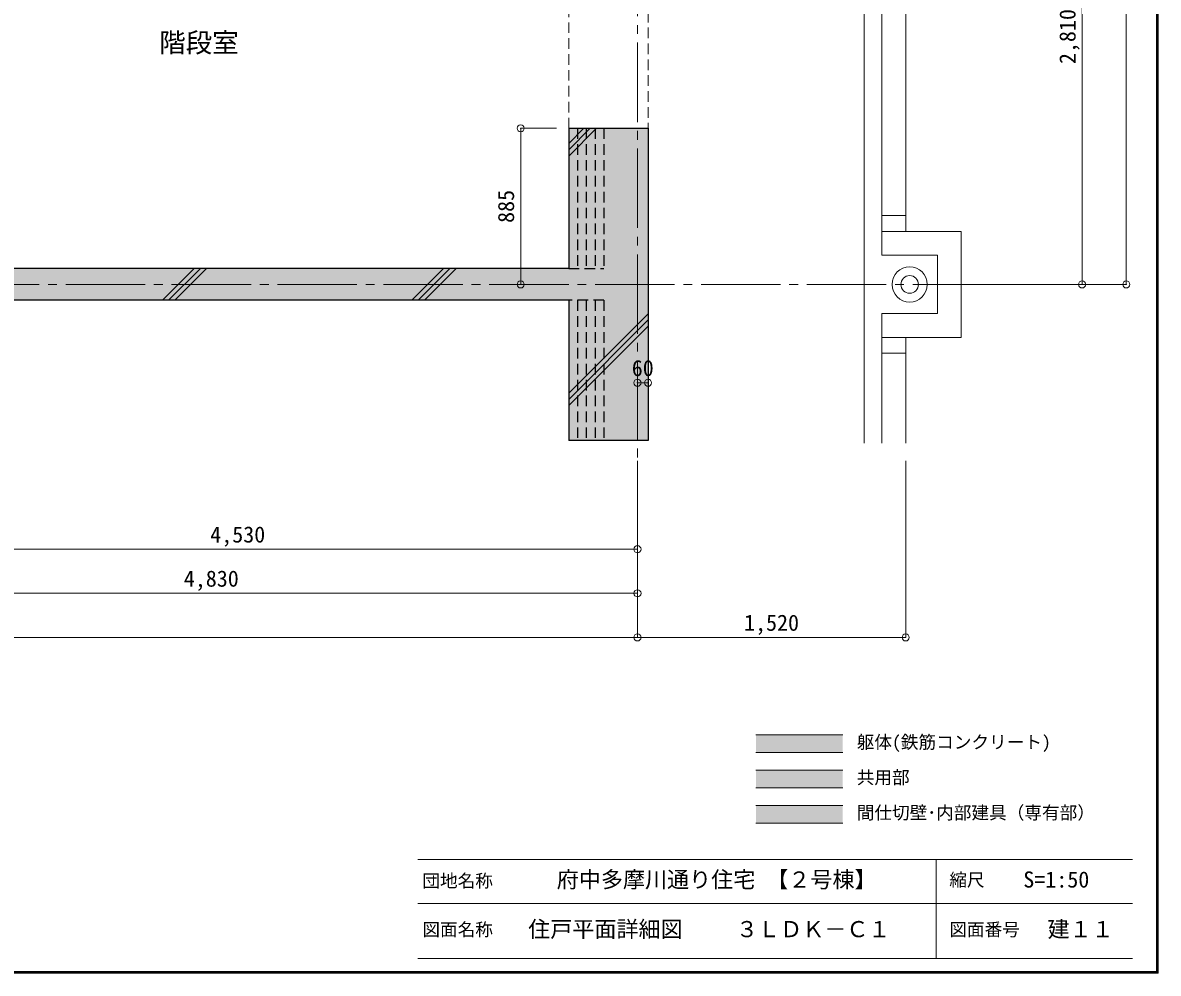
# Model space of a CAD drawing. Units: millimetres at full size, sheet at 1:50. Extents: x -9674 to 9699, y -6794 to 6791.
# Drawn here: x 3264 to 9699, y -6794 to -1408 of the extents above; entities that cross this region are included whole.
import ezdxf
from ezdxf.enums import TextEntityAlignment as Align

# ---------------------------------------------------------------- set-up
doc = ezdxf.new("R2010")
doc.units = ezdxf.units.MM
doc.header["$LTSCALE"] = 50
doc.header["$PDMODE"] = 32
doc.header["$PDSIZE"] = 40
doc.linetypes.add('CHAIN2', pattern=[12, 9, -1, 1, -1])
doc.linetypes.add('DASHED1', pattern=[1.8, 1.2, -0.6])
for name, color, linetype, lineweight in [('0-0_図面枠', 7, 'Continuous', 9), ('0-1_タイトル', 7, 'Continuous', 9), ('1-0_芯', 7, 'CHAIN2', 9), ('1-1_躯体', 2, 'Continuous', 25), ('1-6_ﾊﾞﾙｺﾆｰ・階段', 4, 'Continuous', 9), ('1-8_ハッチ', 4, 'Continuous', 9), ('1-A_文字', 7, 'Continuous', 9), ('1-B_寸法', 7, 'Continuous', 9), ('1-C_梁', 7, 'DASHED1', 9)]:
    doc.layers.add(name, color=color, linetype=linetype, lineweight=lineweight)
doc.layers.add('4-0', color=1, linetype='Continuous')
doc.styles.add('ＭＳ ゴシック', font='')
doc.styles.get('ＭＳ ゴシック').set_extended_font_data('MS Gothic')

msp = doc.modelspace()

# ---------------------------------------------------------------- linework, layer by layer
at = {"layer": '0-0_図面枠'}
for p, q in [((9688.35, -6783.35), (9688.35, 6780.85)), ((9690.11, -6785.11), (9690.11, 6782.61)), ((9691.87, -6786.88), (9691.87, 6784.38)), ((9693.64, 6786.14), (9693.64, -6788.64)), ((9695.4, -6790.4), (9695.4, 6787.9)), ((9697.16, -6792.16), (9697.16, 6789.66)), ((-9673.92, -6793.93), (9698.92, -6793.93)), ((-9672.16, -6792.16), (9697.16, -6792.16)), ((-9670.4, -6790.4), (9695.4, -6790.4)), ((9693.64, -6788.64), (-9668.64, -6788.64)), ((-9666.87, -6786.88), (9691.87, -6786.88)), ((-9665.11, -6785.11), (9690.11, -6785.11)), ((-9663.35, -6783.35), (9688.35, -6783.35))]:
    msp.add_line(p, q, dxfattribs=at)
msp.add_lwpolyline([(9698.92, -6793.93), (9698.92, 6791.43), (-9673.92, 6791.43)], dxfattribs=at)
at = {"layer": '0-1_タイトル'}
for p, q in [((5503.35, -6148.35), (7653.35, -6148.35)), ((7653.35, -6148.35), (9553.35, -6148.35)), ((8439.55, -6148.35), (8439.55, -6710.85)), ((5503.35, -6398.35), (9553.35, -6398.35)), ((5503.35, -6710.85), (9553.35, -6710.85))]:
    msp.add_line(p, q, dxfattribs=at)
at = {"layer": '1-0_芯'}
for p, q in [((6747.5, 5079.12), (6747.5, -3890.88)), ((-8492.5, -2890.88), (8517.5, -2890.88))]:
    msp.add_line(p, q, dxfattribs=at)
at = {"layer": '1-1_躯体'}
for p, q in [((6357.5, -2005.88), (6357.5, -2800.88)), ((6357.5, -2005.88), (6807.5, -2005.88)), ((6807.5, -2005.88), (6807.5, -3775.88)), ((6357.5, -2800.88), (2307.5, -2800.88)), ((6357.5, -2980.88), (2307.5, -2980.88)), ((6357.5, -2980.88), (6357.5, -3775.88)), ((6807.5, -3775.88), (6357.5, -3775.88))]:
    msp.add_line(p, q, dxfattribs=at)
at = {"layer": '1-1_躯体', "linetype": 'DASHED1'}
for p, q in [((6407.5, -2005.88), (6407.5, -2800.88)), ((6457.5, -2005.88), (6457.5, -2800.88)), ((6507.5, -2005.88), (6507.5, -2800.88)), ((6557.5, -2005.88), (6557.5, -2800.88)), ((6357.5, -2800.88), (6557.5, -2800.88)), ((6557.5, -2980.88), (6357.5, -2980.88)), ((6407.5, -2980.88), (6407.5, -3775.88)), ((6457.5, -2980.88), (6457.5, -3775.88)), ((6507.5, -2980.88), (6507.5, -3775.88)), ((6557.5, -2980.88), (6557.5, -3775.88))]:
    msp.add_line(p, q, dxfattribs=at)
at = {"layer": '1-6_ﾊﾞﾙｺﾆｰ・階段'}
msp.add_line((8032.5, -3790.88), (8032.5, 2152.11), dxfattribs=at)
at = {"layer": '1-6_ﾊﾞﾙｺﾆｰ・階段', "color": 7}
for p, q in [((8132.5, -2590.88), (8132.5, 2121.05)), ((8267.5, -2590.88), (8267.5, 2079.12)), ((8132.5, -2500.88), (8267.5, -2500.88)), ((8132.5, -2590.88), (8582.5, -2590.88)), ((8132.5, -2590.88), (8132.5, -2725.88)), ((8582.5, -2590.88), (8582.5, -3190.88)), ((8132.5, -3055.88), (8447.5, -3055.88)), ((8132.5, -3190.88), (8582.5, -3190.88)), ((8267.5, -3190.88), (8267.5, -3790.88)), ((8132.5, -3280.88), (8267.5, -3280.88))]:
    msp.add_line(p, q, dxfattribs=at)
for points in [[(8132.5, -2725.88), (8447.5, -2725.88), (8447.5, -3055.88)], [(8132.5, -3055.88), (8132.5, -3190.88), (8132.5, -3790.88)]]:
    msp.add_lwpolyline(points, dxfattribs=at)
at = {"layer": '1-6_ﾊﾞﾙｺﾆｰ・階段'}
msp.add_circle((8290, -2890.88), 100, dxfattribs=at)
at = {"layer": '1-6_ﾊﾞﾙｺﾆｰ・階段', "color": 7}
msp.add_circle((8290, -2890.88), 50, dxfattribs=at)
at = {"layer": '1-8_ハッチ'}
for p, q in [((6357.5, -2163.14), (6514.76, -2005.88)), ((6357.5, -2127.78), (6479.4, -2005.88)), ((6357.5, -2092.43), (6444.05, -2005.88)), ((4054.83, -2980.88), (4234.83, -2800.88)), ((4090.19, -2980.88), (4270.19, -2800.88)), ((4125.54, -2980.88), (4305.54, -2800.88)), ((5469.05, -2980.88), (5649.05, -2800.88)), ((5504.4, -2980.88), (5684.4, -2800.88)), ((5539.76, -2980.88), (5719.76, -2800.88)), ((6357.5, -3506.64), (6807.5, -3056.64)), ((6357.5, -3542), (6807.5, -3092)), ((6357.5, -3577.35), (6807.5, -3127.35))]:
    msp.add_line(p, q, dxfattribs=at)
at = {"layer": '1-B_寸法'}
for p, q in [((9517.5, 4079.12), (9517.5, -2890.88)), ((9267.5, -2890.88), (9267.5, -80.88)), ((6085.59, -2005.88), (6288.35, -2005.88)), ((6085.59, -2005.88), (6085.59, -2890.88)), ((8517.5, -2890.88), (9517.5, -2890.88)), ((6807.5, -3447.9), (6747.5, -3447.9)), ((6747.5, -4890.88), (6747.5, -3890.88)), ((8267.5, -4890.88), (8267.5, -3890.88)), ((2217.5, -4390.88), (6747.5, -4390.88)), ((1917.5, -4640.88), (6747.5, -4640.88)), ((-6752.5, -4890.88), (6747.5, -4890.88)), ((6747.5, -4890.88), (8267.5, -4890.88)), ((7418.68, -5442.6), (7911.11, -5442.6)), ((7418.68, -5542.6), (7911.11, -5542.6)), ((7418.68, -5642.6), (7911.11, -5642.6)), ((7418.68, -5742.6), (7911.11, -5742.6)), ((7418.68, -5842.6), (7911.11, -5842.6)), ((7418.68, -5942.6), (7911.11, -5942.6))]:
    msp.add_line(p, q, dxfattribs=at)
at = {"layer": '1-B_寸法', "color": 3}
for p in [(6085.59, -2005.88), (6085.59, -2890.88), (9267.5, -2890.88), (9517.5, -2890.88), (6747.5, -3447.9), (6807.5, -3447.9), (6747.5, -4390.88), (6747.5, -4640.88), (6747.5, -4890.88), (8267.5, -4890.88)]:
    msp.add_point(p, dxfattribs=at)
at = {"layer": '1-B_寸法', "color": 1}
msp.add_solid([(7418.68, -5442.6), (7418.68, -5542.6), (7911.11, -5442.6), (7911.11, -5542.6)], dxfattribs=at)
at = {"layer": '1-B_寸法', "color": 2}
msp.add_solid([(7418.68, -5742.6), (7418.68, -5642.6), (7911.11, -5742.6), (7911.11, -5642.6)], dxfattribs=at)
at = {"layer": '1-B_寸法', "color": 4}
msp.add_solid([(7418.68, -5942.6), (7418.68, -5842.6), (7911.11, -5942.6), (7911.11, -5842.6)], dxfattribs=at)
at = {"layer": '1-C_梁'}
for p, q in [((6357.5, -2005.88), (6357.5, -526.11)), ((6807.5, -625.88), (6807.5, -2005.88))]:
    msp.add_line(p, q, dxfattribs=at)
at = {"layer": '4-0'}
for points in [[(6807.5, -3775.88), (6807.5, -2005.88), (6357.5, -3775.88), (6357.5, -2005.88)], [(6357.5, -2800.88), (6357.5, -2980.88), (2307.5, -2800.88), (2307.5, -2980.88)]]:
    msp.add_solid(points, dxfattribs=at)

# ---------------------------------------------------------------- texts
at = {"layer": '0-0_図面枠', "style": 'ＭＳ ゴシック'}
msp.add_text('建１１', height=91.64, dxfattribs=at).set_placement((9071.45, -6617.1), align=Align.BOTTOM_LEFT)
at = {"layer": '0-1_タイトル', "style": 'ＭＳ ゴシック'}
for s, height, p in [('団地名称', 73.31, (5528.35, -6328.57)), ('府中多摩川通り住宅 【２号棟】', 91.64, (6290.2, -6335.85)), ('縮尺', 73.31, (8514.55, -6323.35)), ('S=1:50', 91.64, (8933.95, -6335.85)), ('図面名称', 73.31, (5528.35, -6604.6)), ('住戸平面詳細図', 91.64, (6128.35, -6617.1)), ('３ＬＤＫ－Ｃ１', 91.64, (7305.86, -6617.1)), ('図面番号', 73.31, (8514.55, -6604.6))]:
    msp.add_text(s, height=height, dxfattribs=at).set_placement(p, align=Align.BOTTOM_LEFT)
at = {"layer": '1-A_文字', "style": 'ＭＳ ゴシック'}
msp.add_text('階段室', height=110, dxfattribs=at).set_placement((4037.16, -1608.88), align=Align.BOTTOM_LEFT)
at = {"layer": '1-B_寸法', "style": 'ＭＳ ゴシック'}
for s, p in [('2,810', (9257.5, -1642.13)), ('885', (6075.59, -2542.13))]:
    msp.add_text(s, height=91.64, rotation=90, dxfattribs=at).set_placement(p, align=Align.BOTTOM_LEFT)
for s, height, p in [('60', 91.64, (6715, -3437.9)), ('4,530', 91.64, (4326.25, -4380.88)), ('4,830', 91.64, (4176.25, -4630.88)), ('1,520', 91.64, (7351.25, -4880.88)), ('躯体(鉄筋コンクリート)', 73.31, (7990.07, -5542.6)), ('共用部', 73.31, (7990.07, -5742.6)), ('間仕切壁･内部建具（専有部）', 73.31, (7990.07, -5942.6))]:
    msp.add_text(s, height=height, dxfattribs=at).set_placement(p, align=Align.BOTTOM_LEFT)

doc.saveas('drawing.dxf')
